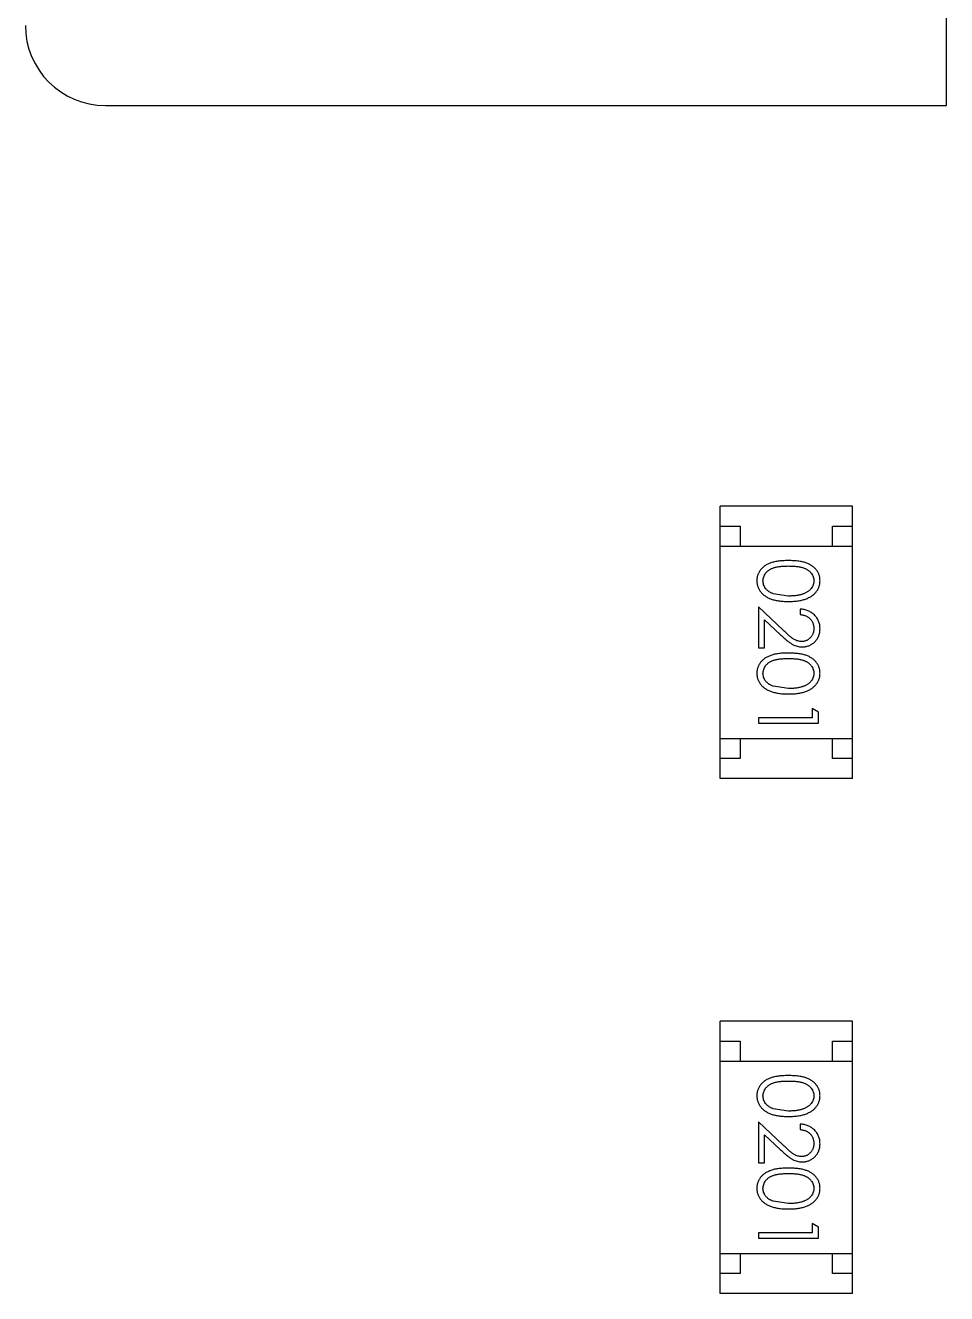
# Model space of a CAD drawing. Header units: inches. Extents: x -13 to 240, y -18 to 126.
# Drawn here: x 172.427 to 174.727, y 41.726 to 44.891 of the extents above; entities that cross this region are included whole.
import ezdxf

# ---------------------------------------------------------------- set-up
doc = ezdxf.new("R2010")
doc.units = ezdxf.units.IN
doc.header["$LTSCALE"] = 1.21
doc.header["$MEASUREMENT"] = 0
doc.layers.get('0').update_dxf_attribs({"linetype": 'CONTINUOUS'})

msp = doc.modelspace()

# ---------------------------------------------------------------- linework, layer by layer
at = {"color": 7, "linetype": 'Continuous'}
for p, q in [((174.7268, 44.6908), (174.7268, 49.2408)), ((172.6268, 44.6908), (174.7268, 44.6908)), ((174.1615, 43.0114), (174.1615, 43.6914)), ((174.4915, 43.6914), (174.1615, 43.6914)), ((174.4915, 43.0114), (174.4915, 43.6914)), ((174.1615, 43.6414), (174.2115, 43.6414)), ((174.2115, 43.6414), (174.2115, 43.5914)), ((174.4415, 43.5914), (174.4415, 43.6414)), ((174.4415, 43.6414), (174.4915, 43.6414)), ((174.1615, 43.5914), (174.4915, 43.5914)), ((174.3318, 43.4669), (174.2941, 43.4726)), ((174.2568, 43.44), (174.2568, 43.3381)), ((174.3189, 43.3818), (174.2568, 43.44)), ((174.3607, 43.4342), (174.3607, 43.4208)), ((174.2722, 43.3381), (174.2722, 43.4079)), ((174.2722, 43.4079), (174.3122, 43.3703)), ((174.2568, 43.3381), (174.2722, 43.3381)), ((174.3318, 43.2361), (174.2941, 43.2418)), ((174.2568, 43.1631), (174.2568, 43.1496)), ((174.3914, 43.1631), (174.2568, 43.1631)), ((174.3914, 43.1861), (174.3914, 43.1631)), ((174.4068, 43.1773), (174.3914, 43.1861)), ((174.4068, 43.1496), (174.4068, 43.1773)), ((174.2568, 43.1496), (174.4068, 43.1496)), ((174.1615, 43.1114), (174.4915, 43.1114)), ((174.2115, 43.1114), (174.2115, 43.0614)), ((174.4415, 43.0614), (174.4415, 43.1114)), ((174.2115, 43.0614), (174.1615, 43.0614)), ((174.4915, 43.0614), (174.4415, 43.0614)), ((174.4915, 43.0114), (174.1615, 43.0114)), ((174.1615, 41.7264), (174.1615, 42.4064)), ((174.4915, 42.4064), (174.1615, 42.4064)), ((174.4915, 41.7264), (174.4915, 42.4064)), ((174.1615, 42.3564), (174.2115, 42.3564)), ((174.2115, 42.3564), (174.2115, 42.3064)), ((174.4415, 42.3064), (174.4415, 42.3564)), ((174.4415, 42.3564), (174.4915, 42.3564)), ((174.1615, 42.3064), (174.4915, 42.3064)), ((174.3318, 42.1819), (174.2941, 42.1876)), ((174.2568, 42.155), (174.2568, 42.0531)), ((174.3189, 42.0968), (174.2568, 42.155)), ((174.3607, 42.1492), (174.3607, 42.1358)), ((174.2722, 42.0531), (174.2722, 42.1229)), ((174.2722, 42.1229), (174.3122, 42.0854)), ((174.2568, 42.0531), (174.2722, 42.0531)), ((174.3318, 41.9512), (174.2941, 41.9568)), ((174.3914, 41.9012), (174.3914, 41.8781)), ((174.4068, 41.8924), (174.3914, 41.9012)), ((174.2568, 41.8781), (174.2568, 41.8646)), ((174.3914, 41.8781), (174.2568, 41.8781)), ((174.2568, 41.8646), (174.4068, 41.8646)), ((174.4068, 41.8646), (174.4068, 41.8924)), ((174.1615, 41.8264), (174.4915, 41.8264)), ((174.2115, 41.8264), (174.2115, 41.7764)), ((174.4415, 41.7764), (174.4415, 41.8264)), ((174.2115, 41.7764), (174.1615, 41.7764)), ((174.4915, 41.7764), (174.4415, 41.7764)), ((174.4915, 41.7264), (174.1615, 41.7264))]:
    msp.add_line(p, q, dxfattribs=at)
msp.add_arc((172.6268, 44.8908), 0.2, 180.0001, 270.0001, dxfattribs=at)
for points, knots in [([(174.3317, 43.5554), (174.3294, 43.5554), (174.3247, 43.5553), (174.318, 43.555), (174.3116, 43.5545), (174.3057, 43.5538), (174.3001, 43.5529), (174.295, 43.5519), (174.2903, 43.5505), (174.2859, 43.549), (174.2819, 43.5473), (174.2782, 43.5455), (174.2747, 43.5434), (174.2715, 43.5413), (174.2686, 43.539), (174.2658, 43.5365), (174.2634, 43.5338), (174.2612, 43.531), (174.2593, 43.5281), (174.2576, 43.5251), (174.2561, 43.522), (174.255, 43.5188), (174.2541, 43.5155), (174.2534, 43.5122), (174.253, 43.5087), (174.253, 43.5064), (174.253, 43.5052)], [0, 0, 0, 0, 0.068113, 0.132564, 0.193427, 0.250218, 0.303569, 0.353576, 0.400235, 0.443586, 0.484619, 0.524292, 0.56238, 0.599049, 0.63494, 0.669782, 0.704009, 0.737842, 0.771098, 0.803896, 0.836415, 0.868639, 0.900715, 0.933378, 0.966213, 1, 1, 1, 1]), ([(174.2683, 43.5048), (174.2684, 43.5064), (174.2686, 43.5097), (174.2699, 43.5146), (174.272, 43.5193), (174.2743, 43.5231), (174.2766, 43.526), (174.2786, 43.528), (174.2807, 43.5299), (174.283, 43.5317), (174.2855, 43.5333), (174.2883, 43.5348), (174.2912, 43.5361), (174.2943, 43.5374), (174.2977, 43.5385), (174.3014, 43.5394), (174.3056, 43.5401), (174.3101, 43.5408), (174.315, 43.5413), (174.3203, 43.5416), (174.3259, 43.5419), (174.3298, 43.5419), (174.3318, 43.5419)], [0, 0, 0, 0, 0.060034, 0.120278, 0.182348, 0.247919, 0.281641, 0.315701, 0.350322, 0.385703, 0.421819, 0.459196, 0.497866, 0.538301, 0.58121, 0.628183, 0.679403, 0.734699, 0.794074, 0.858416, 0.927049, 1, 1, 1, 1]), ([(174.4107, 43.5052), (174.4106, 43.5064), (174.4106, 43.5087), (174.4102, 43.5122), (174.4095, 43.5156), (174.4086, 43.5188), (174.4074, 43.5221), (174.406, 43.5252), (174.4042, 43.5282), (174.4023, 43.5312), (174.4001, 43.534), (174.3976, 43.5366), (174.3949, 43.5391), (174.392, 43.5414), (174.3887, 43.5436), (174.3853, 43.5456), (174.3816, 43.5474), (174.3776, 43.5491), (174.3733, 43.5506), (174.3686, 43.5519), (174.3635, 43.553), (174.358, 43.5538), (174.352, 43.5545), (174.3456, 43.555), (174.3388, 43.5553), (174.3341, 43.5554), (174.3317, 43.5554)], [0, 0, 0, 0, 0.033742, 0.066533, 0.099153, 0.13154, 0.164087, 0.196563, 0.229707, 0.263315, 0.297504, 0.331686, 0.366482, 0.4021, 0.438958, 0.476748, 0.515985, 0.556589, 0.599519, 0.645765, 0.695487, 0.748721, 0.805687, 0.866754, 0.931405, 1, 1, 1, 1]), ([(174.3318, 43.5419), (174.3338, 43.5419), (174.3377, 43.5419), (174.3434, 43.5416), (174.3487, 43.5413), (174.3536, 43.5408), (174.3581, 43.5402), (174.3622, 43.5393), (174.366, 43.5384), (174.3694, 43.5373), (174.3725, 43.5361), (174.3754, 43.5347), (174.3781, 43.5332), (174.3806, 43.5316), (174.383, 43.5299), (174.3851, 43.528), (174.387, 43.526), (174.3893, 43.5231), (174.3916, 43.5194), (174.3938, 43.5147), (174.395, 43.5097), (174.3952, 43.5064), (174.3953, 43.5048)], [0, 0, 0, 0, 0.073302, 0.142286, 0.206253, 0.266017, 0.321612, 0.372532, 0.419497, 0.462398, 0.502825, 0.541489, 0.579034, 0.615143, 0.650298, 0.684912, 0.718701, 0.752189, 0.817245, 0.879117, 0.939613, 1, 1, 1, 1]), ([(174.253, 43.5052), (174.253, 43.504), (174.253, 43.5017), (174.2535, 43.4981), (174.2541, 43.4947), (174.255, 43.4914), (174.2563, 43.4881), (174.2577, 43.4849), (174.2595, 43.4818), (174.2614, 43.4788), (174.2637, 43.4759), (174.2662, 43.4732), (174.269, 43.4706), (174.272, 43.4682), (174.2753, 43.4659), (174.2789, 43.4638), (174.2827, 43.4619), (174.2868, 43.4601), (174.2912, 43.4585), (174.2959, 43.4572), (174.301, 43.456), (174.3065, 43.4551), (174.3123, 43.4544), (174.3184, 43.4538), (174.325, 43.4535), (174.3295, 43.4535), (174.3317, 43.4534)], [0, 0, 0, 0, 0.033824, 0.067298, 0.10028, 0.133019, 0.165736, 0.198792, 0.232372, 0.266409, 0.301016, 0.336196, 0.371972, 0.408574, 0.446394, 0.485225, 0.525372, 0.567224, 0.611081, 0.65775, 0.70702, 0.759235, 0.814484, 0.873227, 0.934937, 1, 1, 1, 1]), ([(174.2941, 43.4726), (174.293, 43.473), (174.291, 43.4737), (174.2881, 43.4751), (174.2853, 43.4765), (174.2828, 43.4781), (174.2805, 43.4799), (174.2784, 43.4817), (174.2765, 43.4837), (174.2742, 43.4865), (174.2719, 43.4902), (174.2699, 43.4949), (174.2685, 43.4998), (174.2684, 43.5031), (174.2683, 43.5048)], [0, 0, 0, 0, 0.075949, 0.148549, 0.218996, 0.286119, 0.351826, 0.416074, 0.478265, 0.540325, 0.660405, 0.774606, 0.887187, 1, 1, 1, 1]), ([(174.3317, 43.4534), (174.334, 43.4535), (174.3385, 43.4535), (174.3451, 43.4538), (174.3513, 43.4544), (174.3572, 43.4551), (174.3626, 43.4561), (174.3678, 43.4572), (174.3725, 43.4586), (174.3769, 43.4602), (174.381, 43.462), (174.3849, 43.4639), (174.3884, 43.4661), (174.3917, 43.4683), (174.3947, 43.4707), (174.3975, 43.4733), (174.4, 43.476), (174.4023, 43.4789), (174.4043, 43.4819), (174.406, 43.485), (174.4074, 43.4881), (174.4086, 43.4914), (174.4095, 43.4947), (174.4102, 43.4981), (174.4106, 43.5017), (174.4106, 43.504), (174.4107, 43.5052)], [0, 0, 0, 0, 0.065278, 0.127205, 0.186168, 0.241675, 0.294115, 0.343609, 0.390387, 0.434463, 0.476646, 0.517002, 0.555936, 0.593716, 0.630057, 0.665601, 0.700745, 0.734917, 0.768681, 0.802087, 0.834849, 0.867433, 0.900138, 0.932806, 0.966212, 1, 1, 1, 1]), ([(174.3953, 43.5048), (174.3952, 43.5031), (174.395, 43.4998), (174.3938, 43.495), (174.3916, 43.4903), (174.3893, 43.4866), (174.387, 43.4837), (174.385, 43.4817), (174.3828, 43.4797), (174.3803, 43.4779), (174.3776, 43.4762), (174.3746, 43.4747), (174.3715, 43.4732), (174.368, 43.4719), (174.3644, 43.4707), (174.3605, 43.4697), (174.3563, 43.4689), (174.3519, 43.4681), (174.3472, 43.4676), (174.3423, 43.4672), (174.3371, 43.467), (174.3336, 43.4669), (174.3318, 43.4669)], [0, 0, 0, 0, 0.059689, 0.119507, 0.181075, 0.246162, 0.279894, 0.314468, 0.350403, 0.387474, 0.426147, 0.466624, 0.508745, 0.553328, 0.600058, 0.649177, 0.700552, 0.754894, 0.811825, 0.871514, 0.934319, 1, 1, 1, 1]), ([(174.4107, 43.3853), (174.4106, 43.387), (174.4105, 43.3903), (174.4099, 43.3951), (174.4087, 43.3997), (174.4072, 43.4042), (174.4052, 43.4084), (174.4028, 43.4124), (174.3999, 43.4162), (174.3966, 43.4198), (174.393, 43.423), (174.3891, 43.4259), (174.385, 43.4283), (174.3806, 43.4304), (174.3759, 43.432), (174.3711, 43.4331), (174.3659, 43.434), (174.3624, 43.4341), (174.3607, 43.4342)], [0, 0, 0, 0, 0.06445, 0.126725, 0.187421, 0.247417, 0.306749, 0.366595, 0.427749, 0.490235, 0.553031, 0.614805, 0.676505, 0.738096, 0.801021, 0.864897, 0.931209, 1, 1, 1, 1]), ([(174.3607, 43.4208), (174.362, 43.4206), (174.3646, 43.4204), (174.3684, 43.4196), (174.3719, 43.4187), (174.3752, 43.4175), (174.3783, 43.4159), (174.3812, 43.4142), (174.3838, 43.4122), (174.3862, 43.4099), (174.3883, 43.4075), (174.3902, 43.4049), (174.3918, 43.4021), (174.393, 43.3992), (174.394, 43.3961), (174.3948, 43.3928), (174.3952, 43.3895), (174.3952, 43.3872), (174.3953, 43.386)], [0, 0, 0, 0, 0.073648, 0.143686, 0.210962, 0.275557, 0.338064, 0.399311, 0.4594, 0.51934, 0.579024, 0.637809, 0.695959, 0.754122, 0.813113, 0.873453, 0.935561, 1, 1, 1, 1]), ([(174.3953, 43.386), (174.3952, 43.3849), (174.3952, 43.3827), (174.3947, 43.3794), (174.3941, 43.3763), (174.3931, 43.3734), (174.3918, 43.3705), (174.3903, 43.3678), (174.3884, 43.3653), (174.3863, 43.3628), (174.384, 43.3606), (174.3816, 43.3587), (174.3791, 43.3571), (174.3765, 43.3557), (174.3737, 43.3547), (174.3709, 43.354), (174.3679, 43.3535), (174.3659, 43.3535), (174.3649, 43.3534)], [0, 0, 0, 0, 0.068027, 0.133505, 0.19695, 0.26027, 0.322741, 0.384982, 0.448465, 0.513424, 0.578224, 0.640011, 0.700094, 0.760067, 0.819012, 0.877878, 0.938035, 1, 1, 1, 1]), ([(174.3661, 43.34), (174.3675, 43.34), (174.3705, 43.3401), (174.3748, 43.3407), (174.3789, 43.3417), (174.3829, 43.343), (174.3868, 43.3448), (174.3905, 43.347), (174.3941, 43.3495), (174.3974, 43.3525), (174.4006, 43.3557), (174.4032, 43.3592), (174.4055, 43.363), (174.4074, 43.367), (174.4089, 43.3712), (174.4099, 43.3757), (174.4105, 43.3804), (174.4106, 43.3837), (174.4107, 43.3853)], [0, 0, 0, 0, 0.06271, 0.123347, 0.183401, 0.242828, 0.302097, 0.36242, 0.423725, 0.487032, 0.550491, 0.612709, 0.674265, 0.73617, 0.799211, 0.863483, 0.930525, 1, 1, 1, 1]), ([(174.3122, 43.3703), (174.3138, 43.3689), (174.3168, 43.3661), (174.3211, 43.3622), (174.3252, 43.3586), (174.3291, 43.3554), (174.3327, 43.3526), (174.3361, 43.3501), (174.3393, 43.348), (174.3431, 43.3457), (174.3478, 43.3434), (174.3537, 43.3414), (174.3598, 43.3402), (174.364, 43.3401), (174.3661, 43.34)], [0, 0, 0, 0, 0.09953, 0.192079, 0.277712, 0.357454, 0.429648, 0.495771, 0.555538, 0.608657, 0.707578, 0.804328, 0.901298, 1, 1, 1, 1]), ([(174.3649, 43.3534), (174.3632, 43.3535), (174.36, 43.3536), (174.3552, 43.3547), (174.3506, 43.3564), (174.3467, 43.3584), (174.3436, 43.3604), (174.3409, 43.3623), (174.338, 43.3646), (174.3347, 43.3673), (174.3312, 43.3704), (174.3273, 43.3738), (174.3232, 43.3777), (174.3204, 43.3804), (174.3189, 43.3818)], [0, 0, 0, 0, 0.088014, 0.174976, 0.2638, 0.355443, 0.406413, 0.465519, 0.533076, 0.609353, 0.693899, 0.787171, 0.889197, 1, 1, 1, 1]), ([(174.3317, 43.3246), (174.3294, 43.3246), (174.3247, 43.3246), (174.318, 43.3243), (174.3116, 43.3238), (174.3057, 43.323), (174.3001, 43.3221), (174.295, 43.3211), (174.2903, 43.3198), (174.2859, 43.3182), (174.2819, 43.3165), (174.2782, 43.3147), (174.2747, 43.3127), (174.2715, 43.3105), (174.2686, 43.3082), (174.2658, 43.3057), (174.2634, 43.3031), (174.2612, 43.3003), (174.2593, 43.2974), (174.2576, 43.2943), (174.2561, 43.2912), (174.255, 43.288), (174.2541, 43.2848), (174.2534, 43.2814), (174.253, 43.278), (174.253, 43.2756), (174.253, 43.2744)], [0, 0, 0, 0, 0.068113, 0.132564, 0.193427, 0.250218, 0.303569, 0.353576, 0.400235, 0.443586, 0.484619, 0.524292, 0.56238, 0.599049, 0.63494, 0.669782, 0.704009, 0.737842, 0.771098, 0.803896, 0.836415, 0.868639, 0.900715, 0.933378, 0.966213, 1, 1, 1, 1]), ([(174.4107, 43.2744), (174.4106, 43.2756), (174.4106, 43.278), (174.4102, 43.2814), (174.4095, 43.2848), (174.4086, 43.2881), (174.4074, 43.2913), (174.406, 43.2944), (174.4042, 43.2974), (174.4023, 43.3004), (174.4001, 43.3032), (174.3976, 43.3059), (174.3949, 43.3083), (174.392, 43.3107), (174.3887, 43.3128), (174.3853, 43.3148), (174.3816, 43.3167), (174.3776, 43.3183), (174.3733, 43.3198), (174.3686, 43.3211), (174.3635, 43.3222), (174.358, 43.3231), (174.352, 43.3237), (174.3456, 43.3243), (174.3388, 43.3246), (174.3341, 43.3246), (174.3317, 43.3246)], [0, 0, 0, 0, 0.033742, 0.066533, 0.099153, 0.13154, 0.164087, 0.196563, 0.229707, 0.263315, 0.297504, 0.331686, 0.366482, 0.4021, 0.438958, 0.476748, 0.515985, 0.556589, 0.599519, 0.645765, 0.695487, 0.748721, 0.805687, 0.866754, 0.931405, 1, 1, 1, 1]), ([(174.2683, 43.274), (174.2684, 43.2756), (174.2686, 43.279), (174.2699, 43.2838), (174.272, 43.2886), (174.2743, 43.2923), (174.2766, 43.2952), (174.2786, 43.2972), (174.2807, 43.2991), (174.283, 43.3009), (174.2855, 43.3025), (174.2883, 43.304), (174.2912, 43.3054), (174.2943, 43.3066), (174.2977, 43.3077), (174.3014, 43.3086), (174.3056, 43.3094), (174.3101, 43.3101), (174.315, 43.3105), (174.3203, 43.3109), (174.3259, 43.3111), (174.3298, 43.3111), (174.3318, 43.3111)], [0, 0, 0, 0, 0.060034, 0.120278, 0.182348, 0.247919, 0.281641, 0.315701, 0.350322, 0.385703, 0.421819, 0.459196, 0.497866, 0.538301, 0.58121, 0.628183, 0.679403, 0.734699, 0.794074, 0.858416, 0.927049, 1, 1, 1, 1]), ([(174.3318, 43.3111), (174.3338, 43.3111), (174.3377, 43.3111), (174.3434, 43.3109), (174.3487, 43.3105), (174.3536, 43.31), (174.3581, 43.3094), (174.3622, 43.3086), (174.366, 43.3077), (174.3694, 43.3066), (174.3725, 43.3053), (174.3754, 43.304), (174.3781, 43.3025), (174.3806, 43.3008), (174.383, 43.2991), (174.3851, 43.2972), (174.387, 43.2952), (174.3893, 43.2923), (174.3916, 43.2886), (174.3938, 43.2839), (174.395, 43.279), (174.3952, 43.2757), (174.3953, 43.274)], [0, 0, 0, 0, 0.073302, 0.142286, 0.206253, 0.266017, 0.321612, 0.372532, 0.419497, 0.462398, 0.502825, 0.541489, 0.579034, 0.615143, 0.650298, 0.684912, 0.718701, 0.752189, 0.817245, 0.879117, 0.939613, 1, 1, 1, 1]), ([(174.253, 43.2744), (174.253, 43.2733), (174.253, 43.2709), (174.2535, 43.2674), (174.2541, 43.2639), (174.255, 43.2606), (174.2563, 43.2573), (174.2577, 43.2541), (174.2595, 43.251), (174.2614, 43.248), (174.2637, 43.2451), (174.2662, 43.2424), (174.269, 43.2398), (174.272, 43.2374), (174.2753, 43.2351), (174.2789, 43.2331), (174.2827, 43.2311), (174.2868, 43.2294), (174.2912, 43.2277), (174.2959, 43.2264), (174.301, 43.2253), (174.3065, 43.2243), (174.3123, 43.2236), (174.3184, 43.223), (174.325, 43.2228), (174.3295, 43.2227), (174.3317, 43.2227)], [0, 0, 0, 0, 0.033824, 0.067298, 0.10028, 0.133019, 0.165736, 0.198792, 0.232372, 0.266409, 0.301016, 0.336196, 0.371972, 0.408574, 0.446394, 0.485225, 0.525372, 0.567224, 0.611081, 0.65775, 0.70702, 0.759235, 0.814484, 0.873227, 0.934937, 1, 1, 1, 1]), ([(174.2941, 43.2418), (174.293, 43.2422), (174.291, 43.243), (174.2881, 43.2443), (174.2853, 43.2458), (174.2828, 43.2474), (174.2805, 43.2491), (174.2784, 43.251), (174.2765, 43.253), (174.2742, 43.2558), (174.2719, 43.2595), (174.2699, 43.2642), (174.2685, 43.269), (174.2684, 43.2723), (174.2683, 43.274)], [0, 0, 0, 0, 0.075949, 0.148549, 0.218996, 0.286119, 0.351826, 0.416074, 0.478265, 0.540325, 0.660405, 0.774606, 0.887187, 1, 1, 1, 1]), ([(174.3317, 43.2227), (174.334, 43.2227), (174.3385, 43.2228), (174.3451, 43.223), (174.3513, 43.2236), (174.3572, 43.2243), (174.3626, 43.2253), (174.3678, 43.2264), (174.3725, 43.2279), (174.3769, 43.2294), (174.381, 43.2313), (174.3849, 43.2332), (174.3884, 43.2353), (174.3917, 43.2375), (174.3947, 43.24), (174.3975, 43.2425), (174.4, 43.2452), (174.4023, 43.2481), (174.4043, 43.2511), (174.406, 43.2542), (174.4074, 43.2574), (174.4086, 43.2606), (174.4095, 43.264), (174.4102, 43.2674), (174.4106, 43.2709), (174.4106, 43.2733), (174.4107, 43.2744)], [0, 0, 0, 0, 0.065278, 0.127205, 0.186168, 0.241675, 0.294115, 0.343609, 0.390387, 0.434463, 0.476646, 0.517002, 0.555936, 0.593716, 0.630057, 0.665601, 0.700745, 0.734917, 0.768681, 0.802087, 0.834849, 0.867433, 0.900138, 0.932806, 0.966212, 1, 1, 1, 1]), ([(174.3953, 43.274), (174.3952, 43.2724), (174.395, 43.2691), (174.3938, 43.2642), (174.3916, 43.2596), (174.3893, 43.2558), (174.387, 43.2529), (174.385, 43.2509), (174.3828, 43.2489), (174.3803, 43.2471), (174.3776, 43.2455), (174.3746, 43.2439), (174.3715, 43.2424), (174.368, 43.2411), (174.3644, 43.24), (174.3605, 43.2389), (174.3563, 43.2381), (174.3519, 43.2373), (174.3472, 43.2368), (174.3423, 43.2364), (174.3371, 43.2362), (174.3336, 43.2362), (174.3318, 43.2361)], [0, 0, 0, 0, 0.059689, 0.119507, 0.181075, 0.246162, 0.279894, 0.314468, 0.350403, 0.387474, 0.426147, 0.466624, 0.508745, 0.553328, 0.600058, 0.649177, 0.700552, 0.754894, 0.811825, 0.871514, 0.934319, 1, 1, 1, 1]), ([(174.3317, 42.2704), (174.3294, 42.2704), (174.3247, 42.2704), (174.318, 42.27), (174.3116, 42.2696), (174.3057, 42.2688), (174.3001, 42.2679), (174.295, 42.2669), (174.2903, 42.2655), (174.2859, 42.264), (174.2819, 42.2623), (174.2782, 42.2605), (174.2747, 42.2585), (174.2715, 42.2563), (174.2686, 42.254), (174.2658, 42.2515), (174.2634, 42.2489), (174.2612, 42.2461), (174.2593, 42.2431), (174.2576, 42.2401), (174.2561, 42.237), (174.255, 42.2338), (174.2541, 42.2306), (174.2534, 42.2272), (174.253, 42.2238), (174.253, 42.2214), (174.253, 42.2202)], [0, 0, 0, 0, 0.068113, 0.132564, 0.193427, 0.250218, 0.303569, 0.353576, 0.400235, 0.443586, 0.484619, 0.524292, 0.56238, 0.599049, 0.63494, 0.669782, 0.704009, 0.737842, 0.771098, 0.803896, 0.836415, 0.868639, 0.900715, 0.933378, 0.966213, 1, 1, 1, 1]), ([(174.2683, 42.2198), (174.2684, 42.2214), (174.2686, 42.2248), (174.2699, 42.2296), (174.272, 42.2344), (174.2743, 42.2381), (174.2766, 42.241), (174.2786, 42.243), (174.2807, 42.2449), (174.283, 42.2467), (174.2855, 42.2483), (174.2883, 42.2498), (174.2912, 42.2512), (174.2943, 42.2524), (174.2977, 42.2535), (174.3014, 42.2544), (174.3056, 42.2552), (174.3101, 42.2559), (174.315, 42.2563), (174.3203, 42.2567), (174.3259, 42.2569), (174.3298, 42.2569), (174.3318, 42.2569)], [0, 0, 0, 0, 0.060034, 0.120278, 0.182348, 0.247919, 0.281641, 0.315701, 0.350322, 0.385703, 0.421819, 0.459196, 0.497866, 0.538301, 0.58121, 0.628183, 0.679403, 0.734699, 0.794074, 0.858416, 0.927049, 1, 1, 1, 1]), ([(174.4107, 42.2202), (174.4106, 42.2214), (174.4106, 42.2238), (174.4102, 42.2272), (174.4095, 42.2306), (174.4086, 42.2339), (174.4074, 42.2371), (174.406, 42.2402), (174.4042, 42.2432), (174.4023, 42.2462), (174.4001, 42.249), (174.3976, 42.2517), (174.3949, 42.2541), (174.392, 42.2565), (174.3887, 42.2586), (174.3853, 42.2606), (174.3816, 42.2625), (174.3776, 42.2641), (174.3733, 42.2656), (174.3686, 42.2669), (174.3635, 42.268), (174.358, 42.2689), (174.352, 42.2695), (174.3456, 42.2701), (174.3388, 42.2704), (174.3341, 42.2704), (174.3317, 42.2704)], [0, 0, 0, 0, 0.033742, 0.066533, 0.099153, 0.13154, 0.164087, 0.196563, 0.229707, 0.263315, 0.297504, 0.331686, 0.366482, 0.4021, 0.438958, 0.476748, 0.515985, 0.556589, 0.599519, 0.645765, 0.695487, 0.748721, 0.805687, 0.866754, 0.931405, 1, 1, 1, 1]), ([(174.3318, 42.2569), (174.3338, 42.2569), (174.3377, 42.2569), (174.3434, 42.2567), (174.3487, 42.2563), (174.3536, 42.2558), (174.3581, 42.2552), (174.3622, 42.2544), (174.366, 42.2535), (174.3694, 42.2524), (174.3725, 42.2511), (174.3754, 42.2498), (174.3781, 42.2483), (174.3806, 42.2466), (174.383, 42.2449), (174.3851, 42.243), (174.387, 42.241), (174.3893, 42.2381), (174.3916, 42.2344), (174.3938, 42.2297), (174.395, 42.2248), (174.3952, 42.2215), (174.3953, 42.2198)], [0, 0, 0, 0, 0.073302, 0.142286, 0.206253, 0.266017, 0.321612, 0.372532, 0.419497, 0.462398, 0.502825, 0.541489, 0.579034, 0.615143, 0.650298, 0.684912, 0.718701, 0.752189, 0.817245, 0.879117, 0.939613, 1, 1, 1, 1]), ([(174.253, 42.2202), (174.253, 42.2191), (174.253, 42.2167), (174.2535, 42.2132), (174.2541, 42.2097), (174.255, 42.2064), (174.2563, 42.2031), (174.2577, 42.1999), (174.2595, 42.1968), (174.2614, 42.1938), (174.2637, 42.1909), (174.2662, 42.1882), (174.269, 42.1856), (174.272, 42.1832), (174.2753, 42.1809), (174.2789, 42.1789), (174.2827, 42.1769), (174.2868, 42.1752), (174.2912, 42.1735), (174.2959, 42.1722), (174.301, 42.171), (174.3065, 42.1701), (174.3123, 42.1694), (174.3184, 42.1688), (174.325, 42.1686), (174.3295, 42.1685), (174.3317, 42.1685)], [0, 0, 0, 0, 0.033824, 0.067298, 0.10028, 0.133019, 0.165736, 0.198792, 0.232372, 0.266409, 0.301016, 0.336196, 0.371972, 0.408574, 0.446394, 0.485225, 0.525372, 0.567224, 0.611081, 0.65775, 0.70702, 0.759235, 0.814484, 0.873227, 0.934937, 1, 1, 1, 1]), ([(174.2941, 42.1876), (174.293, 42.188), (174.291, 42.1888), (174.2881, 42.1901), (174.2853, 42.1916), (174.2828, 42.1932), (174.2805, 42.1949), (174.2784, 42.1968), (174.2765, 42.1988), (174.2742, 42.2016), (174.2719, 42.2053), (174.2699, 42.21), (174.2685, 42.2148), (174.2684, 42.2181), (174.2683, 42.2198)], [0, 0, 0, 0, 0.075949, 0.148549, 0.218996, 0.286119, 0.351826, 0.416074, 0.478265, 0.540325, 0.660405, 0.774606, 0.887187, 1, 1, 1, 1]), ([(174.3317, 42.1685), (174.334, 42.1685), (174.3385, 42.1686), (174.3451, 42.1688), (174.3513, 42.1694), (174.3572, 42.1701), (174.3626, 42.1711), (174.3678, 42.1722), (174.3725, 42.1737), (174.3769, 42.1752), (174.381, 42.1771), (174.3849, 42.179), (174.3884, 42.1811), (174.3917, 42.1833), (174.3947, 42.1858), (174.3975, 42.1883), (174.4, 42.191), (174.4023, 42.1939), (174.4043, 42.1969), (174.406, 42.2), (174.4074, 42.2032), (174.4086, 42.2064), (174.4095, 42.2097), (174.4102, 42.2132), (174.4106, 42.2167), (174.4106, 42.2191), (174.4107, 42.2202)], [0, 0, 0, 0, 0.065278, 0.127205, 0.186168, 0.241675, 0.294115, 0.343609, 0.390387, 0.434463, 0.476646, 0.517002, 0.555936, 0.593716, 0.630057, 0.665601, 0.700745, 0.734917, 0.768681, 0.802087, 0.834849, 0.867433, 0.900138, 0.932806, 0.966212, 1, 1, 1, 1]), ([(174.3953, 42.2198), (174.3952, 42.2182), (174.395, 42.2149), (174.3938, 42.21), (174.3916, 42.2054), (174.3893, 42.2016), (174.387, 42.1987), (174.385, 42.1967), (174.3828, 42.1947), (174.3803, 42.1929), (174.3776, 42.1913), (174.3746, 42.1897), (174.3715, 42.1882), (174.368, 42.1869), (174.3644, 42.1858), (174.3605, 42.1847), (174.3563, 42.1839), (174.3519, 42.1831), (174.3472, 42.1826), (174.3423, 42.1822), (174.3371, 42.182), (174.3336, 42.182), (174.3318, 42.1819)], [0, 0, 0, 0, 0.059689, 0.119507, 0.181075, 0.246162, 0.279894, 0.314468, 0.350403, 0.387474, 0.426147, 0.466624, 0.508745, 0.553328, 0.600058, 0.649177, 0.700552, 0.754894, 0.811825, 0.871514, 0.934319, 1, 1, 1, 1]), ([(174.4107, 42.1003), (174.4106, 42.102), (174.4105, 42.1053), (174.4099, 42.1101), (174.4087, 42.1147), (174.4072, 42.1192), (174.4052, 42.1234), (174.4028, 42.1274), (174.3999, 42.1312), (174.3966, 42.1348), (174.393, 42.138), (174.3891, 42.1409), (174.385, 42.1434), (174.3806, 42.1454), (174.3759, 42.147), (174.3711, 42.1482), (174.3659, 42.149), (174.3624, 42.1492), (174.3607, 42.1492)], [0, 0, 0, 0, 0.06445, 0.126725, 0.187421, 0.247417, 0.306749, 0.366595, 0.427749, 0.490235, 0.553031, 0.614805, 0.676505, 0.738096, 0.801021, 0.864897, 0.931209, 1, 1, 1, 1]), ([(174.3607, 42.1358), (174.362, 42.1357), (174.3646, 42.1354), (174.3684, 42.1347), (174.3719, 42.1337), (174.3752, 42.1325), (174.3783, 42.131), (174.3812, 42.1292), (174.3838, 42.1272), (174.3862, 42.125), (174.3883, 42.1225), (174.3902, 42.1199), (174.3918, 42.1171), (174.393, 42.1142), (174.394, 42.1111), (174.3948, 42.1079), (174.3952, 42.1045), (174.3952, 42.1022), (174.3953, 42.101)], [0, 0, 0, 0, 0.073648, 0.143686, 0.210962, 0.275557, 0.338064, 0.399311, 0.4594, 0.51934, 0.579024, 0.637809, 0.695959, 0.754122, 0.813113, 0.873453, 0.935561, 1, 1, 1, 1]), ([(174.3649, 42.0685), (174.3632, 42.0685), (174.36, 42.0687), (174.3552, 42.0697), (174.3506, 42.0714), (174.3467, 42.0734), (174.3436, 42.0754), (174.3409, 42.0773), (174.338, 42.0797), (174.3347, 42.0823), (174.3312, 42.0854), (174.3273, 42.0889), (174.3232, 42.0927), (174.3204, 42.0954), (174.3189, 42.0968)], [0, 0, 0, 0, 0.088014, 0.174976, 0.2638, 0.355443, 0.406413, 0.465519, 0.533076, 0.609353, 0.693899, 0.787171, 0.889197, 1, 1, 1, 1]), ([(174.3953, 42.101), (174.3952, 42.0999), (174.3952, 42.0977), (174.3947, 42.0945), (174.3941, 42.0914), (174.3931, 42.0884), (174.3918, 42.0856), (174.3903, 42.0828), (174.3884, 42.0803), (174.3863, 42.0779), (174.384, 42.0757), (174.3816, 42.0738), (174.3791, 42.0721), (174.3765, 42.0708), (174.3737, 42.0697), (174.3709, 42.069), (174.3679, 42.0686), (174.3659, 42.0685), (174.3649, 42.0685)], [0, 0, 0, 0, 0.068027, 0.133505, 0.19695, 0.26027, 0.322741, 0.384982, 0.448465, 0.513424, 0.578224, 0.640011, 0.700094, 0.760067, 0.819012, 0.877878, 0.938035, 1, 1, 1, 1]), ([(174.3661, 42.055), (174.3675, 42.0551), (174.3705, 42.0551), (174.3748, 42.0557), (174.3789, 42.0567), (174.3829, 42.0581), (174.3868, 42.0599), (174.3905, 42.062), (174.3941, 42.0646), (174.3974, 42.0675), (174.4006, 42.0707), (174.4032, 42.0743), (174.4055, 42.078), (174.4074, 42.082), (174.4089, 42.0862), (174.4099, 42.0907), (174.4105, 42.0954), (174.4106, 42.0987), (174.4107, 42.1003)], [0, 0, 0, 0, 0.06271, 0.123347, 0.183401, 0.242828, 0.302097, 0.36242, 0.423725, 0.487032, 0.550491, 0.612709, 0.674265, 0.73617, 0.799211, 0.863483, 0.930525, 1, 1, 1, 1]), ([(174.3122, 42.0854), (174.3138, 42.0839), (174.3168, 42.0812), (174.3211, 42.0772), (174.3252, 42.0736), (174.3291, 42.0705), (174.3327, 42.0676), (174.3361, 42.0651), (174.3393, 42.063), (174.3431, 42.0607), (174.3478, 42.0584), (174.3537, 42.0565), (174.3598, 42.0552), (174.364, 42.0551), (174.3661, 42.055)], [0, 0, 0, 0, 0.09953, 0.192079, 0.277712, 0.357454, 0.429648, 0.495771, 0.555538, 0.608657, 0.707578, 0.804328, 0.901298, 1, 1, 1, 1]), ([(174.3317, 42.0396), (174.3294, 42.0396), (174.3247, 42.0396), (174.318, 42.0393), (174.3116, 42.0388), (174.3057, 42.0381), (174.3001, 42.0372), (174.295, 42.0361), (174.2903, 42.0348), (174.2859, 42.0333), (174.2819, 42.0316), (174.2782, 42.0297), (174.2747, 42.0277), (174.2715, 42.0255), (174.2686, 42.0232), (174.2658, 42.0208), (174.2634, 42.0181), (174.2612, 42.0153), (174.2593, 42.0124), (174.2576, 42.0094), (174.2561, 42.0063), (174.255, 42.0031), (174.2541, 41.9998), (174.2534, 41.9964), (174.253, 41.993), (174.253, 41.9907), (174.253, 41.9895)], [0, 0, 0, 0, 0.068113, 0.132564, 0.193427, 0.250218, 0.303569, 0.353576, 0.400235, 0.443586, 0.484619, 0.524292, 0.56238, 0.599049, 0.63494, 0.669782, 0.704009, 0.737842, 0.771098, 0.803896, 0.836415, 0.868639, 0.900715, 0.933378, 0.966213, 1, 1, 1, 1]), ([(174.2683, 41.989), (174.2684, 41.9907), (174.2686, 41.994), (174.2699, 41.9989), (174.272, 42.0036), (174.2743, 42.0074), (174.2766, 42.0102), (174.2786, 42.0123), (174.2807, 42.0142), (174.283, 42.0159), (174.2855, 42.0176), (174.2883, 42.019), (174.2912, 42.0204), (174.2943, 42.0216), (174.2977, 42.0227), (174.3014, 42.0236), (174.3056, 42.0244), (174.3101, 42.0251), (174.315, 42.0255), (174.3203, 42.0259), (174.3259, 42.0262), (174.3298, 42.0262), (174.3318, 42.0262)], [0, 0, 0, 0, 0.060034, 0.120278, 0.182348, 0.247919, 0.281641, 0.315701, 0.350322, 0.385703, 0.421819, 0.459196, 0.497866, 0.538301, 0.58121, 0.628183, 0.679403, 0.734699, 0.794074, 0.858416, 0.927049, 1, 1, 1, 1]), ([(174.4107, 41.9895), (174.4106, 41.9907), (174.4106, 41.993), (174.4102, 41.9964), (174.4095, 41.9998), (174.4086, 42.0031), (174.4074, 42.0063), (174.406, 42.0094), (174.4042, 42.0125), (174.4023, 42.0154), (174.4001, 42.0182), (174.3976, 42.0209), (174.3949, 42.0234), (174.392, 42.0257), (174.3887, 42.0278), (174.3853, 42.0299), (174.3816, 42.0317), (174.3776, 42.0334), (174.3733, 42.0348), (174.3686, 42.0361), (174.3635, 42.0372), (174.358, 42.0381), (174.352, 42.0388), (174.3456, 42.0393), (174.3388, 42.0396), (174.3341, 42.0396), (174.3317, 42.0396)], [0, 0, 0, 0, 0.033742, 0.066533, 0.099153, 0.13154, 0.164087, 0.196563, 0.229707, 0.263315, 0.297504, 0.331686, 0.366482, 0.4021, 0.438958, 0.476748, 0.515985, 0.556589, 0.599519, 0.645765, 0.695487, 0.748721, 0.805687, 0.866754, 0.931405, 1, 1, 1, 1]), ([(174.3318, 42.0262), (174.3338, 42.0262), (174.3377, 42.0262), (174.3434, 42.0259), (174.3487, 42.0256), (174.3536, 42.025), (174.3581, 42.0244), (174.3622, 42.0236), (174.366, 42.0227), (174.3694, 42.0216), (174.3725, 42.0204), (174.3754, 42.019), (174.3781, 42.0175), (174.3806, 42.0159), (174.383, 42.0141), (174.3851, 42.0122), (174.387, 42.0102), (174.3893, 42.0074), (174.3916, 42.0036), (174.3938, 41.9989), (174.395, 41.994), (174.3952, 41.9907), (174.3953, 41.989)], [0, 0, 0, 0, 0.073302, 0.142286, 0.206253, 0.266017, 0.321612, 0.372532, 0.419497, 0.462398, 0.502825, 0.541489, 0.579034, 0.615143, 0.650298, 0.684912, 0.718701, 0.752189, 0.817245, 0.879117, 0.939613, 1, 1, 1, 1]), ([(174.253, 41.9895), (174.253, 41.9883), (174.253, 41.9859), (174.2535, 41.9824), (174.2541, 41.979), (174.255, 41.9756), (174.2563, 41.9724), (174.2577, 41.9692), (174.2595, 41.9661), (174.2614, 41.963), (174.2637, 41.9602), (174.2662, 41.9574), (174.269, 41.9548), (174.272, 41.9524), (174.2753, 41.9502), (174.2789, 41.9481), (174.2827, 41.9462), (174.2868, 41.9444), (174.2912, 41.9428), (174.2959, 41.9415), (174.301, 41.9403), (174.3065, 41.9393), (174.3123, 41.9386), (174.3184, 41.9381), (174.325, 41.9378), (174.3295, 41.9377), (174.3317, 41.9377)], [0, 0, 0, 0, 0.033824, 0.067298, 0.10028, 0.133019, 0.165736, 0.198792, 0.232372, 0.266409, 0.301016, 0.336196, 0.371972, 0.408574, 0.446394, 0.485225, 0.525372, 0.567224, 0.611081, 0.65775, 0.70702, 0.759235, 0.814484, 0.873227, 0.934937, 1, 1, 1, 1]), ([(174.2941, 41.9568), (174.293, 41.9572), (174.291, 41.958), (174.2881, 41.9593), (174.2853, 41.9608), (174.2828, 41.9624), (174.2805, 41.9641), (174.2784, 41.966), (174.2765, 41.968), (174.2742, 41.9708), (174.2719, 41.9745), (174.2699, 41.9792), (174.2685, 41.984), (174.2684, 41.9874), (174.2683, 41.989)], [0, 0, 0, 0, 0.075949, 0.148549, 0.218996, 0.286119, 0.351826, 0.416074, 0.478265, 0.540325, 0.660405, 0.774606, 0.887187, 1, 1, 1, 1]), ([(174.3317, 41.9377), (174.334, 41.9377), (174.3385, 41.9378), (174.3451, 41.9381), (174.3513, 41.9386), (174.3572, 41.9394), (174.3626, 41.9403), (174.3678, 41.9415), (174.3725, 41.9429), (174.3769, 41.9445), (174.381, 41.9463), (174.3849, 41.9482), (174.3884, 41.9503), (174.3917, 41.9526), (174.3947, 41.955), (174.3975, 41.9575), (174.4, 41.9603), (174.4023, 41.9631), (174.4043, 41.9661), (174.406, 41.9692), (174.4074, 41.9724), (174.4086, 41.9756), (174.4095, 41.979), (174.4102, 41.9824), (174.4106, 41.9859), (174.4106, 41.9883), (174.4107, 41.9895)], [0, 0, 0, 0, 0.065278, 0.127205, 0.186168, 0.241675, 0.294115, 0.343609, 0.390387, 0.434463, 0.476646, 0.517002, 0.555936, 0.593716, 0.630057, 0.665601, 0.700745, 0.734917, 0.768681, 0.802087, 0.834849, 0.867433, 0.900138, 0.932806, 0.966212, 1, 1, 1, 1]), ([(174.3953, 41.989), (174.3952, 41.9874), (174.395, 41.9841), (174.3938, 41.9793), (174.3916, 41.9746), (174.3893, 41.9708), (174.387, 41.968), (174.385, 41.9659), (174.3828, 41.964), (174.3803, 41.9622), (174.3776, 41.9605), (174.3746, 41.9589), (174.3715, 41.9575), (174.368, 41.9562), (174.3644, 41.955), (174.3605, 41.9539), (174.3563, 41.9531), (174.3519, 41.9524), (174.3472, 41.9519), (174.3423, 41.9514), (174.3371, 41.9512), (174.3336, 41.9512), (174.3318, 41.9512)], [0, 0, 0, 0, 0.059689, 0.119507, 0.181075, 0.246162, 0.279894, 0.314468, 0.350403, 0.387474, 0.426147, 0.466624, 0.508745, 0.553328, 0.600058, 0.649177, 0.700552, 0.754894, 0.811825, 0.871514, 0.934319, 1, 1, 1, 1])]:
    msp.add_open_spline(points, degree=3, knots=knots, dxfattribs=at)

doc.saveas('drawing.dxf')
